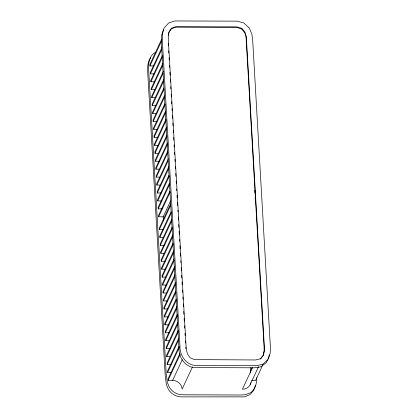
<?xml version="1.0" encoding="UTF-8"?>
<svg xmlns="http://www.w3.org/2000/svg" width="418" height="418" viewBox="0 0 418 418"><rect width="100%" height="100%" fill="white"/><g stroke="black" fill="none" stroke-linecap="round" stroke-linejoin="round"><path stroke-width="0.63" d="M269.176 354.845L269.108 356.099L268.095 358.492M168.255 35.655L168.794 32.552L171.72 28.11L176.035 26.653L236.849 26.862L241.724 28.278L244.875 31.977L246.275 36.35L264.296 345.952L264.395 350.707L263.439 355.086L260.503 358.78L255.597 359.966L194.229 359.595L190.08 357.672L187.478 353.983L186.282 349.61L168.381 40.833L168.255 36.152L169.128 31.758L171.72 28.11M163.475 29.495L161.437 35.796L161.306 41.69L178.982 348.027C178.517 358.09 186.099 368.514 196.888 367.579L254.405 367.798L260.519 366.926L266.323 362.672L267.588 359.684M255.356 385.485L253.705 390.344L249.896 394.67L244.436 396.875L181.631 396.881A14.499 13.423 25 0 1 168.188 388.986L166.395 384.555L165.267 376.451L147.659 71.316C147.559 66.765 147.622 61.519 150.694 57.877M161.458 39.653L149.869 64.497L149.952 65.934L153.829 65.95M149.952 65.934L161.541 41.089M161.912 47.584L150.328 72.434L150.412 73.866L154.284 73.882M150.412 73.866L161.996 49.021M162.372 55.521L150.788 80.366L150.867 81.803L154.744 81.818M150.867 81.803L162.456 56.958M162.832 63.458L151.243 88.302L151.326 89.739L154.555 89.75M151.326 89.739L162.916 64.889M163.286 71.389L151.703 96.234L151.786 97.671L155.01 97.687M151.786 97.671L163.093 73.416M163.746 79.326L152.157 104.171L152.241 105.608L155.47 105.618M152.241 105.608L163.553 81.353M163.929 87.853L152.617 112.108L152.701 113.539L156.572 113.555M152.701 113.539L164.013 89.285M164.384 95.785L153.077 120.039L153.16 121.476L157.032 121.492M153.16 121.476L164.744 96.631M164.844 103.721L153.531 127.976L153.615 129.413L157.492 129.428M153.615 129.413L165.204 104.563M165.575 111.063L153.991 135.907L154.075 137.344L157.947 137.36M154.075 137.344L165.659 112.499M166.04 119.104L154.456 143.949L154.54 145.386L158.412 145.396M154.54 145.386L166.124 120.536M166.5 127.035L154.911 151.88L154.994 153.317L158.871 153.333M154.994 153.317L166.583 128.472M166.954 134.972L155.371 159.817L155.454 161.254L159.326 161.27M155.454 161.254L167.038 136.409M167.414 142.904L155.83 167.754L155.914 169.185L159.786 169.201M155.914 169.185L167.498 144.341M167.874 150.841L156.285 175.685L156.369 177.122L159.598 177.133M156.369 177.122L167.958 152.277M168.329 158.777L156.745 183.622L156.828 185.059L160.057 185.069M156.828 185.059L168.135 160.805M168.788 166.709L157.205 191.554L157.283 192.991L161.16 193.006M157.283 192.991L168.595 168.736M168.971 175.236L157.659 199.49L157.743 200.927L161.614 200.943M157.743 200.927L169.327 176.082M169.426 183.173L158.119 207.427L158.203 208.859L162.074 208.875M158.203 208.859L169.786 184.014M169.886 191.104L158.574 215.359L158.657 216.796L163.177 216.811L170.628 200.839M158.657 216.796L170.246 191.951M170.617 203.822L159.31 228.076L159.394 229.513L163.266 229.529M159.394 229.513L170.701 205.259M171.077 211.754L159.765 236.013L159.848 237.445L163.725 237.461M159.848 237.445L171.437 212.6M171.537 219.69L160.225 243.945L160.308 245.382L164.18 245.397M160.308 245.382L171.892 220.537M172.268 227.031L160.684 251.882L160.768 253.318L164.64 253.329M160.768 253.318L172.352 228.468M172.728 234.968L161.139 259.813L161.223 261.25L165.1 261.266M161.223 261.25L172.812 236.405M173.183 242.905L161.599 267.75L161.682 269.187L165.554 269.202M161.682 269.187L173.266 244.337M173.642 250.837L162.059 275.687L162.137 277.118L166.014 277.134M162.137 277.118L173.726 252.273M174.102 258.773L162.513 283.618L162.597 285.055L166.469 285.071M162.597 285.055L174.186 260.21M174.557 266.705L162.973 291.555L163.057 292.992L166.28 293.002M163.057 292.992L174.64 268.142M175.017 274.642L163.433 299.487L163.511 300.923L167.388 300.939M163.511 300.923L174.823 276.669M175.482 282.678L163.893 307.528L163.976 308.959L167.848 308.975M163.976 308.959L175.288 284.705M175.664 291.205L164.352 315.459L164.436 316.896L168.308 316.912M164.436 316.896L176.02 292.051M176.119 299.142L164.812 323.396L164.891 324.833L168.767 324.849M164.891 324.833L176.48 299.983M176.856 306.483L165.267 331.333L165.35 332.765L169.222 332.78M165.35 332.765L176.934 307.92M177.31 314.42L165.727 339.264L165.81 340.701L169.682 340.717M165.81 340.701L177.394 315.856M177.77 322.351L166.181 347.201L166.265 348.638L170.142 348.649M166.265 348.638L177.854 323.788M178.225 330.288L166.641 355.133L166.725 356.57L170.596 356.585M166.725 356.57L178.308 331.725M178.685 338.225L167.101 363.07L167.184 364.506L171.056 364.522M167.184 364.506L178.768 339.656M179.144 346.156L167.555 371.006L167.639 372.438L170.868 372.454M167.639 372.438L179.228 347.593M179.876 353.503L168.015 378.938L168.099 380.375L172.618 380.39A9.17 8.491 25 0 1 182.154 389.043L192.463 366.931M168.099 380.375L180.236 354.344M172.618 380.39L182.269 359.689M250.403 371.325L252.059 367.772M252.613 367.385L242.403 389.273A9.17 8.491 25 0 0 250.831 382.611M250.267 384.429L258.611 366.523M262.912 364.736L255.466 380.709L251.589 380.699M155.517 52.334C149.44 55.333 148.228 63.019 148.636 69.179L166.228 374.094L167.315 382.282L169.107 386.781A14.473 13.402 25 0 0 182.525 394.785L239.807 395.005L245.199 394.801L250.722 392.659C255.283 389.033 257.013 383.207 256.715 377.553M171.323 28.811L175.915 27.196L236.562 27.384L241.75 29.051L244.781 32.829L246.04 37.139L264.04 346.261L264.134 350.942L263.314 355.243L260.566 359.052L260.503 358.78M185.822 347.092L185.968 348.811M254.776 190.441L254.917 192.933M255.173 197.306L255.351 200.426M263.554 352.045L263.606 353.001M250.194 367.673L250.497 372.882M168.245 43.263L168.381 45.578M168.679 50.787L168.815 53.102M169.081 57.731L169.212 60.046M169.515 65.26L169.651 67.58M169.917 72.215L170.084 75.115M170.351 79.739L170.481 82.043M170.748 86.651L170.884 88.956M171.181 94.139L171.349 97.023M171.615 101.631L171.746 103.941M172.012 108.549L172.148 110.854M172.409 115.467L172.577 118.346M172.843 122.96L173.01 125.839M173.277 130.453L173.407 132.757M173.674 137.365L173.841 140.244M174.107 144.847L174.238 147.146M174.541 152.324L174.672 154.618M174.933 159.201L175.069 161.484M175.361 166.625L175.497 168.909M175.759 173.48L175.926 176.339M176.187 180.905L176.354 183.763M176.652 188.905L176.746 190.618M177.013 195.201L177.18 198.069M177.441 202.667L177.608 205.541M177.875 210.139L177.974 211.858M178.272 217.036L178.439 219.915M178.705 224.518L178.873 227.392M179.103 231.42L179.27 234.299M179.568 239.477L179.667 241.207M179.933 245.81L180.101 248.689M180.367 253.292L180.529 256.171M180.795 260.775L180.895 262.504M181.198 267.682L181.36 270.561M181.626 275.169L181.793 278.048M182.023 282.077L182.191 284.956M182.488 290.134L182.624 292.438M182.891 297.036L183.021 299.335M183.288 303.933L183.455 306.807M183.716 311.41L183.883 314.289M184.119 318.317L184.286 321.196M184.547 325.805L184.683 328.109M184.981 333.287L185.111 335.586M185.414 340.764L185.545 343.068M163.161 216.524L163.375 220.27M241.724 28.278L241.75 29.051M263.648 354.124A9.17 8.491 25 0 1 263.606 354.767M162.336 34.281L162.309 40.044L179.939 345.571C179.359 355.906 187.144 366.602 198.236 365.489L256.25 365.708L262.723 364.318L268.058 359.464L270.232 353.048L270.383 347.045L252.676 40.128L251.902 34.234L249.232 27.933L243.741 22.906L237.173 21.151L174.755 20.957L168.616 23.016L164.055 28.121L162.336 34.281"/></g></svg>
